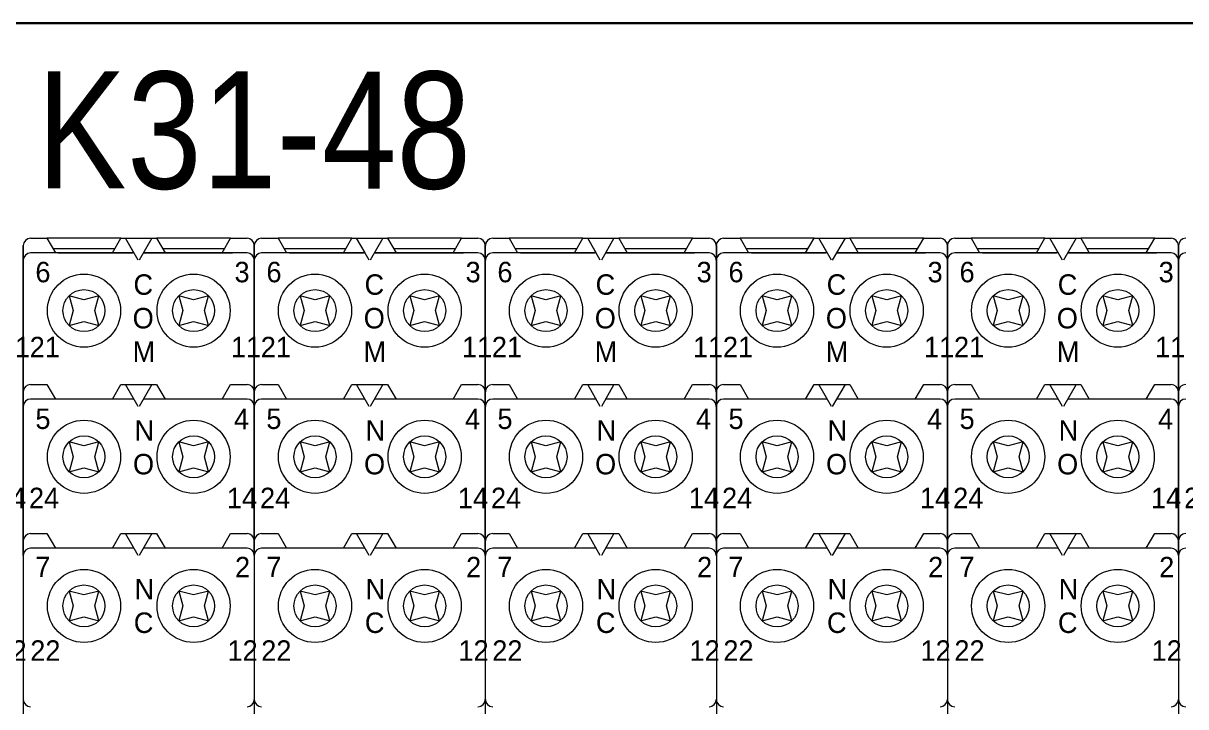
# Model space of a CAD drawing. Header units: millimetres. Extents: x -6000 to 26000, y -6000 to 26000.
# Drawn here: x 104.48 to 115.54, y -4588.18 to -4581.68 of the extents above; entities that cross this region are included whole.
import ezdxf

# ---------------------------------------------------------------- set-up
doc = ezdxf.new("R2010")
doc.units = ezdxf.units.MM
doc.header["$MEASUREMENT"] = 0
for name, color, linetype, lineweight in [('Чертеж и Рисунок_Ном._пера__1', 7, 'Continuous', 15), ('Чертеж и Рисунок_Ном._пера__21', 7, 'Continuous', 30), ('Чертеж и Рисунок_Ном._пера__7', 7, 'Continuous', 15)]:
    doc.layers.add(name, color=color, linetype=linetype, lineweight=lineweight)
doc.styles.add('СГЕНЕРИР_СТИЛЬ_1', font='')
doc.styles.add('СГЕНЕРИР_СТИЛЬ_3', font='')
doc.styles.get('СГЕНЕРИР_СТИЛЬ_1').set_extended_font_data('Arial Narrow')
doc.styles.get('СГЕНЕРИР_СТИЛЬ_3').set_extended_font_data('Arial')

msp = doc.modelspace()

# ---------------------------------------------------------------- linework, layer by layer
at = {"layer": 'Чертеж и Рисунок_Ном._пера__21', "color": 7, "linetype": 'Continuous', "lineweight": 30}
msp.add_line((155.339, -4581.677), (84.398, -4581.677), dxfattribs=at)
at = {"layer": 'Чертеж и Рисунок_Ном._пера__7', "color": 7, "linetype": 'Continuous', "lineweight": 15}
for p, q in [((104.554, -4583.723), (104.71, -4583.723)), ((105.413, -4583.723), (104.71, -4583.723)), ((104.71, -4583.723), (104.791, -4583.862)), ((105.333, -4583.862), (105.413, -4583.723)), ((105.413, -4583.723), (105.458, -4583.723)), ((105.436, -4583.723), (105.731, -4583.723)), ((105.538, -4583.862), (105.458, -4583.723)), ((105.579, -4583.932), (105.458, -4583.723)), ((105.458, -4583.723), (105.709, -4583.723)), ((105.709, -4583.723), (105.588, -4583.932)), ((105.709, -4583.723), (105.753, -4583.723)), ((106.457, -4583.723), (105.753, -4583.723)), ((105.753, -4583.723), (105.834, -4583.862)), ((106.376, -4583.862), (106.457, -4583.723)), ((106.457, -4583.723), (106.613, -4583.723)), ((106.752, -4583.723), (106.908, -4583.723)), ((107.611, -4583.723), (106.908, -4583.723)), ((106.908, -4583.723), (106.988, -4583.862)), ((107.531, -4583.862), (107.611, -4583.723)), ((107.611, -4583.723), (107.656, -4583.723)), ((107.634, -4583.723), (107.928, -4583.723)), ((107.736, -4583.862), (107.656, -4583.723)), ((107.776, -4583.932), (107.656, -4583.723)), ((107.656, -4583.723), (107.906, -4583.723)), ((107.906, -4583.723), (107.786, -4583.932)), ((107.906, -4583.723), (107.951, -4583.723)), ((108.654, -4583.723), (107.951, -4583.723)), ((107.951, -4583.723), (108.032, -4583.862)), ((108.574, -4583.862), (108.654, -4583.723)), ((108.654, -4583.723), (108.81, -4583.723)), ((108.95, -4583.723), (109.106, -4583.723)), ((109.809, -4583.723), (109.106, -4583.723)), ((109.106, -4583.723), (109.186, -4583.862)), ((109.729, -4583.862), (109.809, -4583.723)), ((109.809, -4583.723), (109.854, -4583.723)), ((109.832, -4583.723), (110.126, -4583.723)), ((109.934, -4583.862), (109.854, -4583.723)), ((109.974, -4583.932), (109.854, -4583.723)), ((109.854, -4583.723), (110.104, -4583.723)), ((110.104, -4583.723), (109.984, -4583.932)), ((110.104, -4583.723), (110.149, -4583.723)), ((110.852, -4583.723), (110.149, -4583.723)), ((110.149, -4583.723), (110.229, -4583.862)), ((110.772, -4583.862), (110.852, -4583.723)), ((110.852, -4583.723), (111.008, -4583.723)), ((111.147, -4583.723), (111.304, -4583.723)), ((112.007, -4583.723), (111.304, -4583.723)), ((111.304, -4583.723), (111.384, -4583.862)), ((111.926, -4583.862), (112.007, -4583.723)), ((112.007, -4583.723), (112.052, -4583.723)), ((112.03, -4583.723), (112.324, -4583.723)), ((112.132, -4583.862), (112.052, -4583.723)), ((112.172, -4583.932), (112.052, -4583.723)), ((112.052, -4583.723), (112.302, -4583.723)), ((112.302, -4583.723), (112.181, -4583.932)), ((112.302, -4583.723), (112.347, -4583.723)), ((113.05, -4583.723), (112.347, -4583.723)), ((112.347, -4583.723), (112.427, -4583.862)), ((112.97, -4583.862), (113.05, -4583.723)), ((113.05, -4583.723), (113.206, -4583.723)), ((113.345, -4583.723), (113.501, -4583.723)), ((114.204, -4583.723), (113.501, -4583.723)), ((113.501, -4583.723), (113.582, -4583.862)), ((114.124, -4583.862), (114.204, -4583.723)), ((114.204, -4583.723), (114.249, -4583.723)), ((114.227, -4583.723), (114.522, -4583.723)), ((114.33, -4583.862), (114.249, -4583.723)), ((114.37, -4583.932), (114.249, -4583.723)), ((114.249, -4583.723), (114.5, -4583.723)), ((114.5, -4583.723), (114.379, -4583.932)), ((114.5, -4583.723), (114.545, -4583.723)), ((115.248, -4583.723), (114.545, -4583.723)), ((114.545, -4583.723), (114.625, -4583.862)), ((115.167, -4583.862), (115.248, -4583.723)), ((115.248, -4583.723), (115.404, -4583.723)), ((104.484, -4583.932), (104.484, -4583.793)), ((104.484, -4583.793), (104.484, -4583.932)), ((104.766, -4583.821), (105.357, -4583.821)), ((105.81, -4583.821), (106.4, -4583.821)), ((106.682, -4583.932), (106.682, -4583.793)), ((106.682, -4583.793), (106.682, -4583.932)), ((106.964, -4583.821), (107.555, -4583.821)), ((108.007, -4583.821), (108.598, -4583.821)), ((108.88, -4583.932), (108.88, -4583.793)), ((108.88, -4583.793), (108.88, -4583.932)), ((109.162, -4583.821), (109.753, -4583.821)), ((110.205, -4583.821), (110.796, -4583.821)), ((111.078, -4583.932), (111.078, -4583.793)), ((111.078, -4583.793), (111.078, -4583.932)), ((111.36, -4583.821), (111.95, -4583.821)), ((112.403, -4583.821), (112.994, -4583.821)), ((113.276, -4583.932), (113.276, -4583.793)), ((113.276, -4583.793), (113.276, -4583.932)), ((113.558, -4583.821), (114.148, -4583.821)), ((114.601, -4583.821), (115.191, -4583.821)), ((115.473, -4583.932), (115.473, -4583.793)), ((115.473, -4583.793), (115.473, -4583.932)), ((104.484, -4583.932), (104.484, -4590.017)), ((104.484, -4585.184), (104.484, -4583.932)), ((104.484, -4583.932), (104.484, -4590.017)), ((104.484, -4583.932), (104.484, -4585.184)), ((105.538, -4583.862), (104.554, -4583.862)), ((104.818, -4583.862), (105.523, -4583.862)), ((105.628, -4583.862), (106.474, -4583.862)), ((106.613, -4583.862), (105.628, -4583.862)), ((105.643, -4583.862), (106.474, -4583.862)), ((106.682, -4583.932), (106.682, -4590.017)), ((106.682, -4585.184), (106.682, -4583.932)), ((106.682, -4583.932), (106.682, -4590.017)), ((106.682, -4583.932), (106.682, -4585.184)), ((107.736, -4583.862), (106.752, -4583.862)), ((107.016, -4583.862), (107.721, -4583.862)), ((107.826, -4583.862), (108.671, -4583.862)), ((108.81, -4583.862), (107.826, -4583.862)), ((107.841, -4583.862), (108.671, -4583.862)), ((108.88, -4583.932), (108.88, -4590.017)), ((108.88, -4585.184), (108.88, -4583.932)), ((108.88, -4583.932), (108.88, -4590.017)), ((108.88, -4583.932), (108.88, -4585.184)), ((109.934, -4583.862), (108.95, -4583.862)), ((109.214, -4583.862), (109.919, -4583.862)), ((110.024, -4583.862), (110.869, -4583.862)), ((111.008, -4583.862), (110.024, -4583.862)), ((110.039, -4583.862), (110.869, -4583.862)), ((111.078, -4583.932), (111.078, -4590.017)), ((111.078, -4585.184), (111.078, -4583.932)), ((111.078, -4583.932), (111.078, -4590.017)), ((111.078, -4583.932), (111.078, -4585.184)), ((112.132, -4583.862), (111.147, -4583.862)), ((111.412, -4583.862), (112.117, -4583.862)), ((112.222, -4583.862), (113.067, -4583.862)), ((113.206, -4583.862), (112.222, -4583.862)), ((112.237, -4583.862), (113.067, -4583.862)), ((113.276, -4583.932), (113.276, -4590.017)), ((113.276, -4585.184), (113.276, -4583.932)), ((113.276, -4583.932), (113.276, -4590.017)), ((113.276, -4583.932), (113.276, -4585.184)), ((114.33, -4583.862), (113.345, -4583.862)), ((113.609, -4583.862), (114.314, -4583.862)), ((114.419, -4583.862), (115.265, -4583.862)), ((115.404, -4583.862), (114.419, -4583.862)), ((114.435, -4583.862), (115.265, -4583.862)), ((115.473, -4583.932), (115.473, -4590.017)), ((115.473, -4585.184), (115.473, -4583.932)), ((115.473, -4583.932), (115.473, -4590.017)), ((115.473, -4583.932), (115.473, -4585.184)), ((104.92, -4584.27), (104.958, -4584.412)), ((105.062, -4584.308), (104.92, -4584.27)), ((105.203, -4584.27), (105.062, -4584.308)), ((105.165, -4584.412), (105.203, -4584.27)), ((106.105, -4584.308), (105.963, -4584.27)), ((105.963, -4584.27), (106.001, -4584.412)), ((106.247, -4584.27), (106.105, -4584.308)), ((106.209, -4584.412), (106.247, -4584.27)), ((107.118, -4584.27), (107.156, -4584.412)), ((107.26, -4584.308), (107.118, -4584.27)), ((107.401, -4584.27), (107.26, -4584.308)), ((107.363, -4584.412), (107.401, -4584.27)), ((108.303, -4584.308), (108.161, -4584.27)), ((108.161, -4584.27), (108.199, -4584.412)), ((108.444, -4584.27), (108.303, -4584.308)), ((108.406, -4584.412), (108.444, -4584.27)), ((109.316, -4584.27), (109.354, -4584.412)), ((109.457, -4584.308), (109.316, -4584.27)), ((109.599, -4584.27), (109.457, -4584.308)), ((109.561, -4584.412), (109.599, -4584.27)), ((110.501, -4584.308), (110.359, -4584.27)), ((110.359, -4584.27), (110.397, -4584.412)), ((110.642, -4584.27), (110.501, -4584.308)), ((110.604, -4584.412), (110.642, -4584.27)), ((111.513, -4584.27), (111.551, -4584.412)), ((111.655, -4584.308), (111.513, -4584.27)), ((111.797, -4584.27), (111.655, -4584.308)), ((111.759, -4584.412), (111.797, -4584.27)), ((112.698, -4584.308), (112.557, -4584.27)), ((112.557, -4584.27), (112.595, -4584.412)), ((112.84, -4584.27), (112.698, -4584.308)), ((112.802, -4584.412), (112.84, -4584.27)), ((113.711, -4584.27), (113.749, -4584.412)), ((113.853, -4584.308), (113.711, -4584.27)), ((113.995, -4584.27), (113.853, -4584.308)), ((113.957, -4584.412), (113.995, -4584.27)), ((114.896, -4584.308), (114.754, -4584.27)), ((114.754, -4584.27), (114.792, -4584.412)), ((115.038, -4584.27), (114.896, -4584.308)), ((115, -4584.412), (115.038, -4584.27)), ((104.958, -4584.412), (104.92, -4584.554)), ((105.203, -4584.554), (105.165, -4584.412)), ((106.001, -4584.412), (105.963, -4584.554)), ((106.247, -4584.554), (106.209, -4584.412)), ((107.156, -4584.412), (107.118, -4584.554)), ((107.401, -4584.554), (107.363, -4584.412)), ((108.199, -4584.412), (108.161, -4584.554)), ((108.444, -4584.554), (108.406, -4584.412)), ((109.354, -4584.412), (109.316, -4584.554)), ((109.599, -4584.554), (109.561, -4584.412)), ((110.397, -4584.412), (110.359, -4584.554)), ((110.642, -4584.554), (110.604, -4584.412)), ((111.551, -4584.412), (111.513, -4584.554)), ((111.797, -4584.554), (111.759, -4584.412)), ((112.595, -4584.412), (112.557, -4584.554)), ((112.84, -4584.554), (112.802, -4584.412)), ((113.749, -4584.412), (113.711, -4584.554)), ((113.995, -4584.554), (113.957, -4584.412)), ((114.792, -4584.412), (114.754, -4584.554)), ((115.038, -4584.554), (115, -4584.412)), ((104.92, -4584.554), (105.062, -4584.516)), ((105.062, -4584.516), (105.203, -4584.554)), ((105.963, -4584.554), (106.105, -4584.516)), ((106.105, -4584.516), (106.247, -4584.554)), ((107.118, -4584.554), (107.26, -4584.516)), ((107.26, -4584.516), (107.401, -4584.554)), ((108.161, -4584.554), (108.303, -4584.516)), ((108.303, -4584.516), (108.444, -4584.554)), ((109.316, -4584.554), (109.457, -4584.516)), ((109.457, -4584.516), (109.599, -4584.554)), ((110.359, -4584.554), (110.501, -4584.516)), ((110.501, -4584.516), (110.642, -4584.554)), ((111.513, -4584.554), (111.655, -4584.516)), ((111.655, -4584.516), (111.797, -4584.554)), ((112.557, -4584.554), (112.698, -4584.516)), ((112.698, -4584.516), (112.84, -4584.554)), ((113.711, -4584.554), (113.853, -4584.516)), ((113.853, -4584.516), (113.995, -4584.554)), ((114.754, -4584.554), (114.896, -4584.516)), ((114.896, -4584.516), (115.038, -4584.554)), ((104.554, -4585.114), (104.71, -4585.114)), ((104.71, -4585.114), (104.791, -4585.253)), ((105.333, -4585.253), (105.413, -4585.114)), ((105.413, -4585.114), (105.458, -4585.114)), ((105.579, -4585.323), (105.458, -4585.114)), ((105.458, -4585.114), (105.709, -4585.114)), ((105.709, -4585.114), (105.588, -4585.323)), ((105.709, -4585.114), (105.753, -4585.114)), ((105.753, -4585.114), (105.834, -4585.253)), ((106.376, -4585.253), (106.457, -4585.114)), ((106.457, -4585.114), (106.613, -4585.114)), ((106.752, -4585.114), (106.908, -4585.114)), ((106.908, -4585.114), (106.988, -4585.253)), ((107.531, -4585.253), (107.611, -4585.114)), ((107.611, -4585.114), (107.656, -4585.114)), ((107.776, -4585.323), (107.656, -4585.114)), ((107.656, -4585.114), (107.906, -4585.114)), ((107.906, -4585.114), (107.786, -4585.323)), ((107.906, -4585.114), (107.951, -4585.114)), ((107.951, -4585.114), (108.032, -4585.253)), ((108.574, -4585.253), (108.654, -4585.114)), ((108.654, -4585.114), (108.81, -4585.114)), ((108.95, -4585.114), (109.106, -4585.114)), ((109.106, -4585.114), (109.186, -4585.253)), ((109.729, -4585.253), (109.809, -4585.114)), ((109.809, -4585.114), (109.854, -4585.114)), ((109.974, -4585.323), (109.854, -4585.114)), ((109.854, -4585.114), (110.104, -4585.114)), ((110.104, -4585.114), (109.984, -4585.323)), ((110.104, -4585.114), (110.149, -4585.114)), ((110.149, -4585.114), (110.229, -4585.253)), ((110.772, -4585.253), (110.852, -4585.114)), ((110.852, -4585.114), (111.008, -4585.114)), ((111.147, -4585.114), (111.304, -4585.114)), ((111.304, -4585.114), (111.384, -4585.253)), ((111.926, -4585.253), (112.007, -4585.114)), ((112.007, -4585.114), (112.052, -4585.114)), ((112.172, -4585.323), (112.052, -4585.114)), ((112.052, -4585.114), (112.302, -4585.114)), ((112.302, -4585.114), (112.181, -4585.323)), ((112.302, -4585.114), (112.347, -4585.114)), ((112.347, -4585.114), (112.427, -4585.253)), ((112.97, -4585.253), (113.05, -4585.114)), ((113.05, -4585.114), (113.206, -4585.114)), ((113.345, -4585.114), (113.501, -4585.114)), ((113.501, -4585.114), (113.582, -4585.253)), ((114.124, -4585.253), (114.204, -4585.114)), ((114.204, -4585.114), (114.249, -4585.114)), ((114.37, -4585.323), (114.249, -4585.114)), ((114.249, -4585.114), (114.5, -4585.114)), ((114.5, -4585.114), (114.379, -4585.323)), ((114.5, -4585.114), (114.545, -4585.114)), ((114.545, -4585.114), (114.625, -4585.253)), ((115.167, -4585.253), (115.248, -4585.114)), ((115.248, -4585.114), (115.404, -4585.114)), ((104.484, -4585.323), (104.484, -4585.184)), ((104.484, -4585.184), (104.484, -4585.323)), ((105.538, -4585.253), (104.554, -4585.253)), ((106.613, -4585.253), (105.628, -4585.253)), ((106.682, -4585.323), (106.682, -4585.184)), ((106.682, -4585.184), (106.682, -4585.323)), ((107.736, -4585.253), (106.752, -4585.253)), ((108.81, -4585.253), (107.826, -4585.253)), ((108.88, -4585.323), (108.88, -4585.184)), ((108.88, -4585.184), (108.88, -4585.323)), ((109.934, -4585.253), (108.95, -4585.253)), ((111.008, -4585.253), (110.024, -4585.253)), ((111.078, -4585.323), (111.078, -4585.184)), ((111.078, -4585.184), (111.078, -4585.323)), ((112.132, -4585.253), (111.147, -4585.253)), ((113.206, -4585.253), (112.222, -4585.253)), ((113.276, -4585.323), (113.276, -4585.184)), ((113.276, -4585.184), (113.276, -4585.323)), ((114.33, -4585.253), (113.345, -4585.253)), ((115.404, -4585.253), (114.419, -4585.253)), ((115.473, -4585.323), (115.473, -4585.184)), ((115.473, -4585.184), (115.473, -4585.323)), ((104.484, -4586.603), (104.484, -4585.323)), ((104.484, -4585.323), (104.484, -4586.603)), ((106.682, -4586.603), (106.682, -4585.323)), ((106.682, -4585.323), (106.682, -4586.603)), ((108.88, -4586.603), (108.88, -4585.323)), ((108.88, -4585.323), (108.88, -4586.603)), ((111.078, -4586.603), (111.078, -4585.323)), ((111.078, -4585.323), (111.078, -4586.603)), ((113.276, -4586.603), (113.276, -4585.323)), ((113.276, -4585.323), (113.276, -4586.603)), ((115.473, -4586.603), (115.473, -4585.323)), ((115.473, -4585.323), (115.473, -4586.603)), ((104.92, -4585.661), (104.958, -4585.803)), ((105.062, -4585.699), (104.92, -4585.661)), ((105.203, -4585.661), (105.062, -4585.699)), ((105.165, -4585.803), (105.203, -4585.661)), ((105.963, -4585.661), (106.001, -4585.803)), ((106.105, -4585.699), (105.963, -4585.661)), ((106.247, -4585.661), (106.105, -4585.699)), ((106.209, -4585.803), (106.247, -4585.661)), ((107.118, -4585.661), (107.156, -4585.803)), ((107.26, -4585.699), (107.118, -4585.661)), ((107.401, -4585.661), (107.26, -4585.699)), ((107.363, -4585.803), (107.401, -4585.661)), ((108.161, -4585.661), (108.199, -4585.803)), ((108.303, -4585.699), (108.161, -4585.661)), ((108.444, -4585.661), (108.303, -4585.699)), ((108.406, -4585.803), (108.444, -4585.661)), ((109.316, -4585.661), (109.354, -4585.803)), ((109.457, -4585.699), (109.316, -4585.661)), ((109.599, -4585.661), (109.457, -4585.699)), ((109.561, -4585.803), (109.599, -4585.661)), ((110.359, -4585.661), (110.397, -4585.803)), ((110.501, -4585.699), (110.359, -4585.661)), ((110.642, -4585.661), (110.501, -4585.699)), ((110.604, -4585.803), (110.642, -4585.661)), ((111.513, -4585.661), (111.551, -4585.803)), ((111.655, -4585.699), (111.513, -4585.661)), ((111.797, -4585.661), (111.655, -4585.699)), ((111.759, -4585.803), (111.797, -4585.661)), ((112.557, -4585.661), (112.595, -4585.803)), ((112.698, -4585.699), (112.557, -4585.661)), ((112.84, -4585.661), (112.698, -4585.699)), ((112.802, -4585.803), (112.84, -4585.661)), ((113.711, -4585.661), (113.749, -4585.803)), ((113.853, -4585.699), (113.711, -4585.661)), ((113.995, -4585.661), (113.853, -4585.699)), ((113.957, -4585.803), (113.995, -4585.661)), ((114.754, -4585.661), (114.792, -4585.803)), ((114.896, -4585.699), (114.754, -4585.661)), ((115.038, -4585.661), (114.896, -4585.699)), ((115, -4585.803), (115.038, -4585.661)), ((104.958, -4585.803), (104.92, -4585.945)), ((105.203, -4585.945), (105.165, -4585.803)), ((106.001, -4585.803), (105.963, -4585.945)), ((106.247, -4585.945), (106.209, -4585.803)), ((107.156, -4585.803), (107.118, -4585.945)), ((107.401, -4585.945), (107.363, -4585.803)), ((108.199, -4585.803), (108.161, -4585.945)), ((108.444, -4585.945), (108.406, -4585.803)), ((109.354, -4585.803), (109.316, -4585.945)), ((109.599, -4585.945), (109.561, -4585.803)), ((110.397, -4585.803), (110.359, -4585.945)), ((110.642, -4585.945), (110.604, -4585.803)), ((111.551, -4585.803), (111.513, -4585.945)), ((111.797, -4585.945), (111.759, -4585.803)), ((112.595, -4585.803), (112.557, -4585.945)), ((112.84, -4585.945), (112.802, -4585.803)), ((113.749, -4585.803), (113.711, -4585.945)), ((113.995, -4585.945), (113.957, -4585.803)), ((114.792, -4585.803), (114.754, -4585.945)), ((115.038, -4585.945), (115, -4585.803)), ((104.92, -4585.945), (105.062, -4585.907)), ((105.062, -4585.907), (105.203, -4585.945)), ((105.963, -4585.945), (106.105, -4585.907)), ((106.105, -4585.907), (106.247, -4585.945)), ((107.118, -4585.945), (107.26, -4585.907)), ((107.26, -4585.907), (107.401, -4585.945)), ((108.161, -4585.945), (108.303, -4585.907)), ((108.303, -4585.907), (108.444, -4585.945)), ((109.316, -4585.945), (109.457, -4585.907)), ((109.457, -4585.907), (109.599, -4585.945)), ((110.359, -4585.945), (110.501, -4585.907)), ((110.501, -4585.907), (110.642, -4585.945)), ((111.513, -4585.945), (111.655, -4585.907)), ((111.655, -4585.907), (111.797, -4585.945)), ((112.557, -4585.945), (112.698, -4585.907)), ((112.698, -4585.907), (112.84, -4585.945)), ((113.711, -4585.945), (113.853, -4585.907)), ((113.853, -4585.907), (113.995, -4585.945)), ((114.754, -4585.945), (114.896, -4585.907)), ((114.896, -4585.907), (115.038, -4585.945)), ((104.484, -4586.742), (104.484, -4586.603)), ((104.484, -4586.603), (104.484, -4586.742)), ((104.554, -4586.533), (104.71, -4586.533)), ((104.71, -4586.533), (104.791, -4586.672)), ((105.333, -4586.672), (105.413, -4586.533)), ((105.413, -4586.533), (105.458, -4586.533)), ((105.579, -4586.742), (105.458, -4586.533)), ((105.458, -4586.533), (105.709, -4586.533)), ((105.709, -4586.533), (105.588, -4586.742)), ((105.709, -4586.533), (105.753, -4586.533)), ((105.753, -4586.533), (105.834, -4586.672)), ((106.376, -4586.672), (106.457, -4586.533)), ((106.457, -4586.533), (106.613, -4586.533)), ((106.682, -4586.742), (106.682, -4586.603)), ((106.682, -4586.603), (106.682, -4586.742)), ((106.752, -4586.533), (106.908, -4586.533)), ((106.908, -4586.533), (106.988, -4586.672)), ((107.531, -4586.672), (107.611, -4586.533)), ((107.611, -4586.533), (107.656, -4586.533)), ((107.776, -4586.742), (107.656, -4586.533)), ((107.656, -4586.533), (107.906, -4586.533)), ((107.906, -4586.533), (107.786, -4586.742)), ((107.906, -4586.533), (107.951, -4586.533)), ((107.951, -4586.533), (108.032, -4586.672)), ((108.574, -4586.672), (108.654, -4586.533)), ((108.654, -4586.533), (108.81, -4586.533)), ((108.88, -4586.742), (108.88, -4586.603)), ((108.88, -4586.603), (108.88, -4586.742)), ((108.95, -4586.533), (109.106, -4586.533)), ((109.106, -4586.533), (109.186, -4586.672)), ((109.729, -4586.672), (109.809, -4586.533)), ((109.809, -4586.533), (109.854, -4586.533)), ((109.974, -4586.742), (109.854, -4586.533)), ((109.854, -4586.533), (110.104, -4586.533)), ((110.104, -4586.533), (109.984, -4586.742)), ((110.104, -4586.533), (110.149, -4586.533)), ((110.149, -4586.533), (110.229, -4586.672)), ((110.772, -4586.672), (110.852, -4586.533)), ((110.852, -4586.533), (111.008, -4586.533)), ((111.078, -4586.742), (111.078, -4586.603)), ((111.078, -4586.603), (111.078, -4586.742)), ((111.147, -4586.533), (111.304, -4586.533)), ((111.304, -4586.533), (111.384, -4586.672)), ((111.926, -4586.672), (112.007, -4586.533)), ((112.007, -4586.533), (112.052, -4586.533)), ((112.172, -4586.742), (112.052, -4586.533)), ((112.052, -4586.533), (112.302, -4586.533)), ((112.302, -4586.533), (112.181, -4586.742)), ((112.302, -4586.533), (112.347, -4586.533)), ((112.347, -4586.533), (112.427, -4586.672)), ((112.97, -4586.672), (113.05, -4586.533)), ((113.05, -4586.533), (113.206, -4586.533)), ((113.276, -4586.742), (113.276, -4586.603)), ((113.276, -4586.603), (113.276, -4586.742)), ((113.345, -4586.533), (113.501, -4586.533)), ((113.501, -4586.533), (113.582, -4586.672)), ((114.124, -4586.672), (114.204, -4586.533)), ((114.204, -4586.533), (114.249, -4586.533)), ((114.37, -4586.742), (114.249, -4586.533)), ((114.249, -4586.533), (114.5, -4586.533)), ((114.5, -4586.533), (114.379, -4586.742)), ((114.5, -4586.533), (114.545, -4586.533)), ((114.545, -4586.533), (114.625, -4586.672)), ((115.167, -4586.672), (115.248, -4586.533)), ((115.248, -4586.533), (115.404, -4586.533)), ((115.473, -4586.742), (115.473, -4586.603)), ((115.473, -4586.603), (115.473, -4586.742)), ((105.538, -4586.672), (104.554, -4586.672)), ((106.613, -4586.672), (105.628, -4586.672)), ((107.736, -4586.672), (106.752, -4586.672)), ((108.81, -4586.672), (107.826, -4586.672)), ((109.934, -4586.672), (108.95, -4586.672)), ((111.008, -4586.672), (110.024, -4586.672)), ((112.132, -4586.672), (111.147, -4586.672)), ((113.206, -4586.672), (112.222, -4586.672)), ((114.33, -4586.672), (113.345, -4586.672)), ((115.404, -4586.672), (114.419, -4586.672)), ((104.92, -4587.08), (104.958, -4587.222)), ((105.062, -4587.118), (104.92, -4587.08)), ((105.203, -4587.08), (105.062, -4587.118)), ((105.165, -4587.222), (105.203, -4587.08)), ((106.105, -4587.118), (105.963, -4587.08)), ((105.963, -4587.08), (106.001, -4587.222)), ((106.247, -4587.08), (106.105, -4587.118)), ((106.209, -4587.222), (106.247, -4587.08)), ((107.118, -4587.08), (107.156, -4587.222)), ((107.26, -4587.118), (107.118, -4587.08)), ((107.401, -4587.08), (107.26, -4587.118)), ((107.363, -4587.222), (107.401, -4587.08)), ((108.303, -4587.118), (108.161, -4587.08)), ((108.161, -4587.08), (108.199, -4587.222)), ((108.444, -4587.08), (108.303, -4587.118)), ((108.406, -4587.222), (108.444, -4587.08)), ((109.316, -4587.08), (109.354, -4587.222)), ((109.457, -4587.118), (109.316, -4587.08)), ((109.599, -4587.08), (109.457, -4587.118)), ((109.561, -4587.222), (109.599, -4587.08)), ((110.501, -4587.118), (110.359, -4587.08)), ((110.359, -4587.08), (110.397, -4587.222)), ((110.642, -4587.08), (110.501, -4587.118)), ((110.604, -4587.222), (110.642, -4587.08)), ((111.513, -4587.08), (111.551, -4587.222)), ((111.655, -4587.118), (111.513, -4587.08)), ((111.797, -4587.08), (111.655, -4587.118)), ((111.759, -4587.222), (111.797, -4587.08)), ((112.698, -4587.118), (112.557, -4587.08)), ((112.557, -4587.08), (112.595, -4587.222)), ((112.84, -4587.08), (112.698, -4587.118)), ((112.802, -4587.222), (112.84, -4587.08)), ((113.711, -4587.08), (113.749, -4587.222)), ((113.853, -4587.118), (113.711, -4587.08)), ((113.995, -4587.08), (113.853, -4587.118)), ((113.957, -4587.222), (113.995, -4587.08)), ((114.896, -4587.118), (114.754, -4587.08)), ((114.754, -4587.08), (114.792, -4587.222)), ((115.038, -4587.08), (114.896, -4587.118)), ((115, -4587.222), (115.038, -4587.08)), ((104.958, -4587.222), (104.92, -4587.363)), ((105.203, -4587.363), (105.165, -4587.222)), ((106.001, -4587.222), (105.963, -4587.363)), ((106.247, -4587.363), (106.209, -4587.222)), ((107.156, -4587.222), (107.118, -4587.363)), ((107.401, -4587.363), (107.363, -4587.222)), ((108.199, -4587.222), (108.161, -4587.363)), ((108.444, -4587.363), (108.406, -4587.222)), ((109.354, -4587.222), (109.316, -4587.363)), ((109.599, -4587.363), (109.561, -4587.222)), ((110.397, -4587.222), (110.359, -4587.363)), ((110.642, -4587.363), (110.604, -4587.222)), ((111.551, -4587.222), (111.513, -4587.363)), ((111.797, -4587.363), (111.759, -4587.222)), ((112.595, -4587.222), (112.557, -4587.363)), ((112.84, -4587.363), (112.802, -4587.222)), ((113.749, -4587.222), (113.711, -4587.363)), ((113.995, -4587.363), (113.957, -4587.222)), ((114.792, -4587.222), (114.754, -4587.363)), ((115.038, -4587.363), (115, -4587.222)), ((104.92, -4587.363), (105.062, -4587.325)), ((105.062, -4587.325), (105.203, -4587.363)), ((105.963, -4587.363), (106.105, -4587.325)), ((106.105, -4587.325), (106.247, -4587.363)), ((107.118, -4587.363), (107.26, -4587.325)), ((107.26, -4587.325), (107.401, -4587.363)), ((108.161, -4587.363), (108.303, -4587.325)), ((108.303, -4587.325), (108.444, -4587.363)), ((109.316, -4587.363), (109.457, -4587.325)), ((109.457, -4587.325), (109.599, -4587.363)), ((110.359, -4587.363), (110.501, -4587.325)), ((110.501, -4587.325), (110.642, -4587.363)), ((111.513, -4587.363), (111.655, -4587.325)), ((111.655, -4587.325), (111.797, -4587.363)), ((112.557, -4587.363), (112.698, -4587.325)), ((112.698, -4587.325), (112.84, -4587.363)), ((113.711, -4587.363), (113.853, -4587.325)), ((113.853, -4587.325), (113.995, -4587.363)), ((114.754, -4587.363), (114.896, -4587.325)), ((114.896, -4587.325), (115.038, -4587.363))]:
    msp.add_line(p, q, dxfattribs=at)
for centre, radius in [((105.062, -4584.412), 0.348), ((106.105, -4584.412), 0.348), ((107.26, -4584.412), 0.348), ((108.303, -4584.412), 0.348), ((109.457, -4584.412), 0.348), ((110.501, -4584.412), 0.348), ((111.655, -4584.412), 0.348), ((112.698, -4584.412), 0.348), ((113.853, -4584.412), 0.348), ((114.896, -4584.412), 0.348), ((105.062, -4584.412), 0.2), ((106.105, -4584.412), 0.2), ((107.26, -4584.412), 0.2), ((108.303, -4584.412), 0.2), ((109.457, -4584.412), 0.2), ((110.501, -4584.412), 0.2), ((111.655, -4584.412), 0.2), ((112.698, -4584.412), 0.2), ((113.853, -4584.412), 0.2), ((114.896, -4584.412), 0.2), ((105.062, -4585.803), 0.348), ((106.105, -4585.803), 0.348), ((107.26, -4585.803), 0.348), ((108.303, -4585.803), 0.348), ((109.457, -4585.803), 0.348), ((110.501, -4585.803), 0.348), ((111.655, -4585.803), 0.348), ((112.698, -4585.803), 0.348), ((113.853, -4585.803), 0.348), ((114.896, -4585.803), 0.348), ((105.062, -4585.803), 0.2), ((106.105, -4585.803), 0.2), ((107.26, -4585.803), 0.2), ((108.303, -4585.803), 0.2), ((109.457, -4585.803), 0.2), ((110.501, -4585.803), 0.2), ((111.655, -4585.803), 0.2), ((112.698, -4585.803), 0.2), ((113.853, -4585.803), 0.2), ((114.896, -4585.803), 0.2), ((105.062, -4587.222), 0.348), ((106.105, -4587.222), 0.348), ((107.26, -4587.222), 0.348), ((108.303, -4587.222), 0.348), ((109.457, -4587.222), 0.348), ((110.501, -4587.222), 0.348), ((111.655, -4587.222), 0.348), ((112.698, -4587.222), 0.348), ((113.853, -4587.222), 0.348), ((114.896, -4587.222), 0.348), ((105.062, -4587.222), 0.2), ((106.105, -4587.222), 0.2), ((107.26, -4587.222), 0.2), ((108.303, -4587.222), 0.2), ((109.457, -4587.222), 0.2), ((110.501, -4587.222), 0.2), ((111.655, -4587.222), 0.2), ((112.698, -4587.222), 0.2), ((113.853, -4587.222), 0.2), ((114.896, -4587.222), 0.2)]:
    msp.add_circle(centre, radius, dxfattribs=at)
for centre, start, end in [((104.554, -4583.793), 90, 180), ((106.613, -4583.793), 0, 90), ((106.752, -4583.793), 90, 180), ((108.81, -4583.793), 0, 90), ((108.95, -4583.793), 90, 180), ((111.008, -4583.793), 0, 90), ((111.147, -4583.793), 90, 180), ((113.206, -4583.793), 0, 90), ((113.345, -4583.793), 90, 180), ((115.404, -4583.793), 0, 90), ((115.543, -4583.793), 90, 180), ((104.554, -4583.932), 90, 180), ((106.613, -4583.932), 0, 90), ((106.752, -4583.932), 90, 180), ((108.81, -4583.932), 0, 90), ((108.95, -4583.932), 90, 180), ((111.008, -4583.932), 0, 90), ((111.147, -4583.932), 90, 180), ((113.206, -4583.932), 0, 90), ((113.345, -4583.932), 90, 180), ((115.404, -4583.932), 0, 90), ((115.543, -4583.932), 90, 180), ((104.554, -4585.184), 90, 180), ((106.613, -4585.184), 0, 90), ((106.752, -4585.184), 90, 180), ((108.81, -4585.184), 0, 90), ((108.95, -4585.184), 90, 180), ((111.008, -4585.184), 0, 90), ((111.147, -4585.184), 90, 180), ((113.206, -4585.184), 0, 90), ((113.345, -4585.184), 90, 180), ((115.404, -4585.184), 0, 90), ((115.543, -4585.184), 90, 180), ((104.554, -4585.323), 90, 180), ((106.613, -4585.323), 0, 90), ((106.752, -4585.323), 90, 180), ((108.81, -4585.323), 0, 90), ((108.95, -4585.323), 90, 180), ((111.008, -4585.323), 0, 90), ((111.147, -4585.323), 90, 180), ((113.206, -4585.323), 0, 90), ((113.345, -4585.323), 90, 180), ((115.404, -4585.323), 0, 90), ((115.543, -4585.323), 90, 180), ((104.554, -4586.603), 90, 180), ((106.613, -4586.603), 0, 90), ((106.752, -4586.603), 90, 180), ((108.81, -4586.603), 0, 90), ((108.95, -4586.603), 90, 180), ((111.008, -4586.603), 0, 90), ((111.147, -4586.603), 90, 180), ((113.206, -4586.603), 0, 90), ((113.345, -4586.603), 90, 180), ((115.404, -4586.603), 0, 90), ((115.543, -4586.603), 90, 180), ((104.554, -4586.742), 90, 180), ((106.613, -4586.742), 0, 90), ((106.752, -4586.742), 90, 180), ((108.81, -4586.742), 0, 90), ((108.95, -4586.742), 90, 180), ((111.008, -4586.742), 0, 90), ((111.147, -4586.742), 90, 180), ((113.206, -4586.742), 0, 90), ((113.345, -4586.742), 90, 180), ((115.404, -4586.742), 0, 90), ((115.543, -4586.742), 90, 180), ((104.554, -4588.112), 180, 270), ((106.613, -4588.112), 270, 0), ((106.752, -4588.112), 180, 270), ((108.81, -4588.112), 270, 0), ((108.95, -4588.112), 180, 270), ((111.008, -4588.112), 270, 0), ((111.147, -4588.112), 180, 270), ((113.206, -4588.112), 270, 0), ((113.345, -4588.112), 180, 270), ((115.404, -4588.112), 270, 0), ((115.543, -4588.112), 180, 270)]:
    msp.add_arc(centre, 0.0695, start, end, dxfattribs=at)

# ---------------------------------------------------------------- texts
at = {"layer": 'Чертеж и Рисунок_Ном._пера__1', "color": 7, "linetype": 'Continuous', "lineweight": 15, "attachment_point": 7}
for s, insert, char_height, style in [('\\A1;{\\pql;\\fArial Narrow|b0|i0|c204|p34;K}', (104.614, -4583.247), 1.1128, 'СГЕНЕРИР_СТИЛЬ_1'), ('\\A1;{\\pql;\\fArial Narrow|b0|i0|c204|p34;3}', (105.473, -4583.267), 1.1128, 'СГЕНЕРИР_СТИЛЬ_1'), ('\\A1;{\\pql;\\fArial Narrow|b0|i0|c204|p34;1-}', (106.185, -4583.247), 1.1128, 'СГЕНЕРИР_СТИЛЬ_1'), ('\\A1;{\\pql;\\fArial Narrow|b0|i0|c204|p34;48}', (107.326, -4583.266), 1.1128, 'СГЕНЕРИР_СТИЛЬ_1'), ('\\A1;{\\W0.950000x;\\pql;\\fArial|b0|i0|c204|p38;6}', (104.6, -4584.145), 0.19474, 'СГЕНЕРИР_СТИЛЬ_3'), ('\\A1;{\\W0.950000x;\\pql;\\fArial|b0|i0|c204|p38;3}', (106.494, -4584.145), 0.19474, 'СГЕНЕРИР_СТИЛЬ_3'), ('\\A1;{\\W0.950000x;\\pql;\\fArial|b0|i0|c204|p38;6}', (106.798, -4584.145), 0.19474, 'СГЕНЕРИР_СТИЛЬ_3'), ('\\A1;{\\W0.950000x;\\pql;\\fArial|b0|i0|c204|p38;3}', (108.692, -4584.145), 0.19474, 'СГЕНЕРИР_СТИЛЬ_3'), ('\\A1;{\\W0.950000x;\\pql;\\fArial|b0|i0|c204|p38;6}', (108.995, -4584.145), 0.19474, 'СГЕНЕРИР_СТИЛЬ_3'), ('\\A1;{\\W0.950000x;\\pql;\\fArial|b0|i0|c204|p38;3}', (110.89, -4584.145), 0.19474, 'СГЕНЕРИР_СТИЛЬ_3'), ('\\A1;{\\W0.950000x;\\pql;\\fArial|b0|i0|c204|p38;6}', (111.193, -4584.145), 0.19474, 'СГЕНЕРИР_СТИЛЬ_3'), ('\\A1;{\\W0.950000x;\\pql;\\fArial|b0|i0|c204|p38;3}', (113.087, -4584.145), 0.19474, 'СГЕНЕРИР_СТИЛЬ_3'), ('\\A1;{\\W0.950000x;\\pql;\\fArial|b0|i0|c204|p38;6}', (113.391, -4584.145), 0.19474, 'СГЕНЕРИР_СТИЛЬ_3'), ('\\A1;{\\W0.950000x;\\pql;\\fArial|b0|i0|c204|p38;3}', (115.285, -4584.145), 0.19474, 'СГЕНЕРИР_СТИЛЬ_3'), ('\\A1;{\\W0.950000x;\\pql;\\fArial|b0|i0|c204|p38;C}', (105.533, -4584.264), 0.19474, 'СГЕНЕРИР_СТИЛЬ_3'), ('\\A1;{\\W0.950000x;\\pql;\\fArial|b0|i0|c204|p38;C}', (107.731, -4584.264), 0.19474, 'СГЕНЕРИР_СТИЛЬ_3'), ('\\A1;{\\W0.950000x;\\pql;\\fArial|b0|i0|c204|p38;C}', (109.929, -4584.264), 0.19474, 'СГЕНЕРИР_СТИЛЬ_3'), ('\\A1;{\\W0.950000x;\\pql;\\fArial|b0|i0|c204|p38;C}', (112.127, -4584.264), 0.19474, 'СГЕНЕРИР_СТИЛЬ_3'), ('\\A1;{\\W0.950000x;\\pql;\\fArial|b0|i0|c204|p38;C}', (114.325, -4584.264), 0.19474, 'СГЕНЕРИР_СТИЛЬ_3'), ('\\A1;{\\W0.950000x;\\pql;\\fArial|b0|i0|c204|p38;O}', (105.525, -4584.584), 0.19474, 'СГЕНЕРИР_СТИЛЬ_3'), ('\\A1;{\\W0.950000x;\\pql;\\fArial|b0|i0|c204|p38;O}', (107.723, -4584.584), 0.19474, 'СГЕНЕРИР_СТИЛЬ_3'), ('\\A1;{\\W0.950000x;\\pql;\\fArial|b0|i0|c204|p38;O}', (109.921, -4584.584), 0.19474, 'СГЕНЕРИР_СТИЛЬ_3'), ('\\A1;{\\W0.950000x;\\pql;\\fArial|b0|i0|c204|p38;O}', (112.119, -4584.584), 0.19474, 'СГЕНЕРИР_СТИЛЬ_3'), ('\\A1;{\\W0.950000x;\\pql;\\fArial|b0|i0|c204|p38;O}', (114.316, -4584.584), 0.19474, 'СГЕНЕРИР_СТИЛЬ_3'), ('\\A1;{\\W0.950000x;\\pql;\\fArial|b0|i0|c204|p38;11}', (104.262, -4584.856), 0.19474, 'СГЕНЕРИР_СТИЛЬ_3'), ('\\A1;{\\W0.950000x;\\pql;\\fArial|b0|i0|c204|p38;21}', (104.546, -4584.856), 0.19474, 'СГЕНЕРИР_СТИЛЬ_3'), ('\\A1;{\\W0.950000x;\\pql;\\fArial|b0|i0|c204|p38;M}', (105.525, -4584.9), 0.19474, 'СГЕНЕРИР_СТИЛЬ_3'), ('\\A1;{\\W0.950000x;\\pql;\\fArial|b0|i0|c204|p38;11}', (106.46, -4584.856), 0.19474, 'СГЕНЕРИР_СТИЛЬ_3'), ('\\A1;{\\W0.950000x;\\pql;\\fArial|b0|i0|c204|p38;21}', (106.744, -4584.856), 0.19474, 'СГЕНЕРИР_СТИЛЬ_3'), ('\\A1;{\\W0.950000x;\\pql;\\fArial|b0|i0|c204|p38;M}', (107.722, -4584.9), 0.19474, 'СГЕНЕРИР_СТИЛЬ_3'), ('\\A1;{\\W0.950000x;\\pql;\\fArial|b0|i0|c204|p38;11}', (108.658, -4584.856), 0.19474, 'СГЕНЕРИР_СТИЛЬ_3'), ('\\A1;{\\W0.950000x;\\pql;\\fArial|b0|i0|c204|p38;21}', (108.942, -4584.856), 0.19474, 'СГЕНЕРИР_СТИЛЬ_3'), ('\\A1;{\\W0.950000x;\\pql;\\fArial|b0|i0|c204|p38;M}', (109.92, -4584.9), 0.19474, 'СГЕНЕРИР_СТИЛЬ_3'), ('\\A1;{\\W0.950000x;\\pql;\\fArial|b0|i0|c204|p38;11}', (110.855, -4584.856), 0.19474, 'СГЕНЕРИР_СТИЛЬ_3'), ('\\A1;{\\W0.950000x;\\pql;\\fArial|b0|i0|c204|p38;21}', (111.14, -4584.856), 0.19474, 'СГЕНЕРИР_СТИЛЬ_3'), ('\\A1;{\\W0.950000x;\\pql;\\fArial|b0|i0|c204|p38;M}', (112.118, -4584.9), 0.19474, 'СГЕНЕРИР_СТИЛЬ_3'), ('\\A1;{\\W0.950000x;\\pql;\\fArial|b0|i0|c204|p38;11}', (113.053, -4584.856), 0.19474, 'СГЕНЕРИР_СТИЛЬ_3'), ('\\A1;{\\W0.950000x;\\pql;\\fArial|b0|i0|c204|p38;21}', (113.338, -4584.856), 0.19474, 'СГЕНЕРИР_СТИЛЬ_3'), ('\\A1;{\\W0.950000x;\\pql;\\fArial|b0|i0|c204|p38;M}', (114.316, -4584.9), 0.19474, 'СГЕНЕРИР_СТИЛЬ_3'), ('\\A1;{\\W0.950000x;\\pql;\\fArial|b0|i0|c204|p38;11}', (115.251, -4584.856), 0.19474, 'СГЕНЕРИР_СТИЛЬ_3'), ('\\A1;{\\W0.950000x;\\pql;\\fArial|b0|i0|c204|p38;5}', (104.6, -4585.541), 0.19474, 'СГЕНЕРИР_СТИЛЬ_3'), ('\\A1;{\\W0.950000x;\\pql;\\fArial|b0|i0|c204|p38;4}', (106.489, -4585.541), 0.19474, 'СГЕНЕРИР_СТИЛЬ_3'), ('\\A1;{\\W0.950000x;\\pql;\\fArial|b0|i0|c204|p38;5}', (106.797, -4585.541), 0.19474, 'СГЕНЕРИР_СТИЛЬ_3'), ('\\A1;{\\W0.950000x;\\pql;\\fArial|b0|i0|c204|p38;4}', (108.687, -4585.541), 0.19474, 'СГЕНЕРИР_СТИЛЬ_3'), ('\\A1;{\\W0.950000x;\\pql;\\fArial|b0|i0|c204|p38;5}', (108.995, -4585.541), 0.19474, 'СГЕНЕРИР_СТИЛЬ_3'), ('\\A1;{\\W0.950000x;\\pql;\\fArial|b0|i0|c204|p38;4}', (110.884, -4585.541), 0.19474, 'СГЕНЕРИР_СТИЛЬ_3'), ('\\A1;{\\W0.950000x;\\pql;\\fArial|b0|i0|c204|p38;5}', (111.193, -4585.541), 0.19474, 'СГЕНЕРИР_СТИЛЬ_3'), ('\\A1;{\\W0.950000x;\\pql;\\fArial|b0|i0|c204|p38;4}', (113.082, -4585.541), 0.19474, 'СГЕНЕРИР_СТИЛЬ_3'), ('\\A1;{\\W0.950000x;\\pql;\\fArial|b0|i0|c204|p38;5}', (113.391, -4585.541), 0.19474, 'СГЕНЕРИР_СТИЛЬ_3'), ('\\A1;{\\W0.950000x;\\pql;\\fArial|b0|i0|c204|p38;4}', (115.28, -4585.541), 0.19474, 'СГЕНЕРИР_СТИЛЬ_3'), ('\\A1;{\\W0.950000x;\\pql;\\fArial|b0|i0|c204|p38;N}', (105.543, -4585.65), 0.19474, 'СГЕНЕРИР_СТИЛЬ_3'), ('\\A1;{\\W0.950000x;\\pql;\\fArial|b0|i0|c204|p38;N}', (107.741, -4585.65), 0.19474, 'СГЕНЕРИР_СТИЛЬ_3'), ('\\A1;{\\W0.950000x;\\pql;\\fArial|b0|i0|c204|p38;N}', (109.938, -4585.65), 0.19474, 'СГЕНЕРИР_СТИЛЬ_3'), ('\\A1;{\\W0.950000x;\\pql;\\fArial|b0|i0|c204|p38;N}', (112.136, -4585.65), 0.19474, 'СГЕНЕРИР_СТИЛЬ_3'), ('\\A1;{\\W0.950000x;\\pql;\\fArial|b0|i0|c204|p38;N}', (114.334, -4585.65), 0.19474, 'СГЕНЕРИР_СТИЛЬ_3'), ('\\A1;{\\W0.950000x;\\pql;\\fArial|b0|i0|c204|p38;O}', (105.528, -4585.973), 0.19474, 'СГЕНЕРИР_СТИЛЬ_3'), ('\\A1;{\\W0.950000x;\\pql;\\fArial|b0|i0|c204|p38;O}', (107.726, -4585.973), 0.19474, 'СГЕНЕРИР_СТИЛЬ_3'), ('\\A1;{\\W0.950000x;\\pql;\\fArial|b0|i0|c204|p38;O}', (109.924, -4585.973), 0.19474, 'СГЕНЕРИР_СТИЛЬ_3'), ('\\A1;{\\W0.950000x;\\pql;\\fArial|b0|i0|c204|p38;O}', (112.121, -4585.973), 0.19474, 'СГЕНЕРИР_СТИЛЬ_3'), ('\\A1;{\\W0.950000x;\\pql;\\fArial|b0|i0|c204|p38;O}', (114.319, -4585.973), 0.19474, 'СГЕНЕРИР_СТИЛЬ_3'), ('\\A1;{\\W0.950000x;\\pql;\\fArial|b0|i0|c204|p38;14}', (104.223, -4586.292), 0.19474, 'СГЕНЕРИР_СТИЛЬ_3'), ('\\A1;{\\W0.950000x;\\pql;\\fArial|b0|i0|c204|p38;24}', (104.539, -4586.292), 0.19474, 'СГЕНЕРИР_СТИЛЬ_3'), ('\\A1;{\\W0.950000x;\\pql;\\fArial|b0|i0|c204|p38;14}', (106.421, -4586.292), 0.19474, 'СГЕНЕРИР_СТИЛЬ_3'), ('\\A1;{\\W0.950000x;\\pql;\\fArial|b0|i0|c204|p38;24}', (106.737, -4586.292), 0.19474, 'СГЕНЕРИР_СТИЛЬ_3'), ('\\A1;{\\W0.950000x;\\pql;\\fArial|b0|i0|c204|p38;14}', (108.619, -4586.292), 0.19474, 'СГЕНЕРИР_СТИЛЬ_3'), ('\\A1;{\\W0.950000x;\\pql;\\fArial|b0|i0|c204|p38;24}', (108.934, -4586.292), 0.19474, 'СГЕНЕРИР_СТИЛЬ_3'), ('\\A1;{\\W0.950000x;\\pql;\\fArial|b0|i0|c204|p38;14}', (110.816, -4586.292), 0.19474, 'СГЕНЕРИР_СТИЛЬ_3'), ('\\A1;{\\W0.950000x;\\pql;\\fArial|b0|i0|c204|p38;24}', (111.132, -4586.292), 0.19474, 'СГЕНЕРИР_СТИЛЬ_3'), ('\\A1;{\\W0.950000x;\\pql;\\fArial|b0|i0|c204|p38;14}', (113.014, -4586.292), 0.19474, 'СГЕНЕРИР_СТИЛЬ_3'), ('\\A1;{\\W0.950000x;\\pql;\\fArial|b0|i0|c204|p38;24}', (113.33, -4586.292), 0.19474, 'СГЕНЕРИР_СТИЛЬ_3'), ('\\A1;{\\W0.950000x;\\pql;\\fArial|b0|i0|c204|p38;14}', (115.212, -4586.292), 0.19474, 'СГЕНЕРИР_СТИЛЬ_3'), ('\\A1;{\\W0.950000x;\\pql;\\fArial|b0|i0|c204|p38;24}', (115.528, -4586.292), 0.19474, 'СГЕНЕРИР_СТИЛЬ_3'), ('\\A1;{\\W0.950000x;\\pql;\\fArial|b0|i0|c204|p38;7}', (104.599, -4586.948), 0.19474, 'СГЕНЕРИР_СТИЛЬ_3'), ('\\A1;{\\W0.950000x;\\pql;\\fArial|b0|i0|c204|p38;2}', (106.499, -4586.95), 0.19474, 'СГЕНЕРИР_СТИЛЬ_3'), ('\\A1;{\\W0.950000x;\\pql;\\fArial|b0|i0|c204|p38;7}', (106.797, -4586.948), 0.19474, 'СГЕНЕРИР_СТИЛЬ_3'), ('\\A1;{\\W0.950000x;\\pql;\\fArial|b0|i0|c204|p38;2}', (108.697, -4586.95), 0.19474, 'СГЕНЕРИР_СТИЛЬ_3'), ('\\A1;{\\W0.950000x;\\pql;\\fArial|b0|i0|c204|p38;7}', (108.994, -4586.948), 0.19474, 'СГЕНЕРИР_СТИЛЬ_3'), ('\\A1;{\\W0.950000x;\\pql;\\fArial|b0|i0|c204|p38;2}', (110.894, -4586.95), 0.19474, 'СГЕНЕРИР_СТИЛЬ_3'), ('\\A1;{\\W0.950000x;\\pql;\\fArial|b0|i0|c204|p38;7}', (111.192, -4586.948), 0.19474, 'СГЕНЕРИР_СТИЛЬ_3'), ('\\A1;{\\W0.950000x;\\pql;\\fArial|b0|i0|c204|p38;2}', (113.092, -4586.95), 0.19474, 'СГЕНЕРИР_СТИЛЬ_3'), ('\\A1;{\\W0.950000x;\\pql;\\fArial|b0|i0|c204|p38;7}', (113.39, -4586.948), 0.19474, 'СГЕНЕРИР_СТИЛЬ_3'), ('\\A1;{\\W0.950000x;\\pql;\\fArial|b0|i0|c204|p38;2}', (115.29, -4586.95), 0.19474, 'СГЕНЕРИР_СТИЛЬ_3'), ('\\A1;{\\W0.950000x;\\pql;\\fArial|b0|i0|c204|p38;N}', (105.543, -4587.159), 0.19474, 'СГЕНЕРИР_СТИЛЬ_3'), ('\\A1;{\\W0.950000x;\\pql;\\fArial|b0|i0|c204|p38;N}', (107.741, -4587.159), 0.19474, 'СГЕНЕРИР_СТИЛЬ_3'), ('\\A1;{\\W0.950000x;\\pql;\\fArial|b0|i0|c204|p38;N}', (109.938, -4587.159), 0.19474, 'СГЕНЕРИР_СТИЛЬ_3'), ('\\A1;{\\W0.950000x;\\pql;\\fArial|b0|i0|c204|p38;N}', (112.136, -4587.159), 0.19474, 'СГЕНЕРИР_СТИЛЬ_3'), ('\\A1;{\\W0.950000x;\\pql;\\fArial|b0|i0|c204|p38;N}', (114.334, -4587.159), 0.19474, 'СГЕНЕРИР_СТИЛЬ_3'), ('\\A1;{\\W0.950000x;\\pql;\\fArial|b0|i0|c204|p38;C}', (105.536, -4587.482), 0.19474, 'СГЕНЕРИР_СТИЛЬ_3'), ('\\A1;{\\W0.950000x;\\pql;\\fArial|b0|i0|c204|p38;C}', (107.734, -4587.482), 0.19474, 'СГЕНЕРИР_СТИЛЬ_3'), ('\\A1;{\\W0.950000x;\\pql;\\fArial|b0|i0|c204|p38;C}', (109.932, -4587.482), 0.19474, 'СГЕНЕРИР_СТИЛЬ_3'), ('\\A1;{\\W0.950000x;\\pql;\\fArial|b0|i0|c204|p38;C}', (112.13, -4587.482), 0.19474, 'СГЕНЕРИР_СТИЛЬ_3'), ('\\A1;{\\W0.950000x;\\pql;\\fArial|b0|i0|c204|p38;C}', (114.327, -4587.482), 0.19474, 'СГЕНЕРИР_СТИЛЬ_3'), ('\\A1;{\\W0.950000x;\\pql;\\fArial|b0|i0|c204|p38;12}', (104.229, -4587.744), 0.19474, 'СГЕНЕРИР_СТИЛЬ_3'), ('\\A1;{\\W0.950000x;\\pql;\\fArial|b0|i0|c204|p38;22}', (104.551, -4587.744), 0.19474, 'СГЕНЕРИР_СТИЛЬ_3'), ('\\A1;{\\W0.950000x;\\pql;\\fArial|b0|i0|c204|p38;12}', (106.427, -4587.744), 0.19474, 'СГЕНЕРИР_СТИЛЬ_3'), ('\\A1;{\\W0.950000x;\\pql;\\fArial|b0|i0|c204|p38;22}', (106.748, -4587.744), 0.19474, 'СГЕНЕРИР_СТИЛЬ_3'), ('\\A1;{\\W0.950000x;\\pql;\\fArial|b0|i0|c204|p38;12}', (108.624, -4587.744), 0.19474, 'СГЕНЕРИР_СТИЛЬ_3'), ('\\A1;{\\W0.950000x;\\pql;\\fArial|b0|i0|c204|p38;22}', (108.946, -4587.744), 0.19474, 'СГЕНЕРИР_СТИЛЬ_3'), ('\\A1;{\\W0.950000x;\\pql;\\fArial|b0|i0|c204|p38;12}', (110.822, -4587.744), 0.19474, 'СГЕНЕРИР_СТИЛЬ_3'), ('\\A1;{\\W0.950000x;\\pql;\\fArial|b0|i0|c204|p38;22}', (111.144, -4587.744), 0.19474, 'СГЕНЕРИР_СТИЛЬ_3'), ('\\A1;{\\W0.950000x;\\pql;\\fArial|b0|i0|c204|p38;12}', (113.02, -4587.744), 0.19474, 'СГЕНЕРИР_СТИЛЬ_3'), ('\\A1;{\\W0.950000x;\\pql;\\fArial|b0|i0|c204|p38;22}', (113.342, -4587.744), 0.19474, 'СГЕНЕРИР_СТИЛЬ_3'), ('\\A1;{\\W0.950000x;\\pql;\\fArial|b0|i0|c204|p38;12}', (115.218, -4587.744), 0.19474, 'СГЕНЕРИР_СТИЛЬ_3')]:
    msp.add_mtext(s, dxfattribs=dict(at, insert=insert, char_height=char_height, style=style))

doc.saveas('drawing.dxf')
